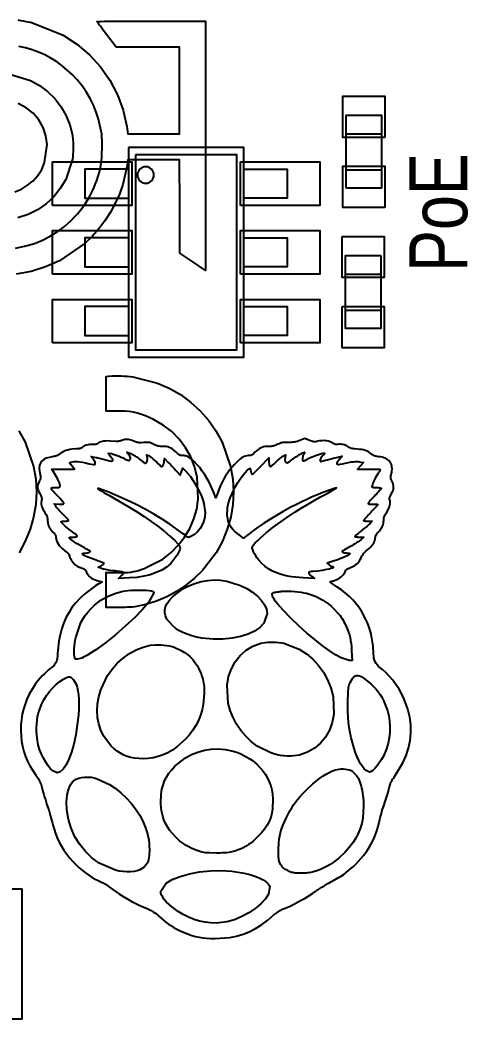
# Model space of a CAD drawing. Extents: x -2.3 to 87, y -2.5 to 75.
# Drawn here: x 52.5 to 58.7, y 35.05 to 48.86 of the extents above; entities that cross this region are included whole.
import ezdxf
from ezdxf.enums import TextEntityAlignment as Align

# ---------------------------------------------------------------- set-up
doc = ezdxf.new("R2010")
doc.units = 0
for name, color, linetype in [('PARTS_TOP', 30, 'CONTINUOUS'), ('PINS_TOP', 1, 'CONTINUOUS'), ('SILK_BOTTOM', 85, 'CONTINUOUS'), ('SILK_TOP', 2, 'CONTINUOUS')]:
    doc.layers.add(name, color=color, linetype=linetype)

msp = doc.modelspace()

# ---------------------------------------------------------------- linework, layer by layer
at = {"layer": 'PARTS_TOP'}
for points in [[(57.01, 46.54), (57.51, 46.54), (57.51, 47.54), (57.01, 47.54), (57.01, 46.54)], [(57.01, 47.29), (57.51, 47.29)], [(54, 47.1), (54, 44.2), (55.6, 44.2), (55.6, 47.1), (54, 47.1)], [(54.1, 47), (54.1, 44.3), (55.5, 44.3), (55.5, 47), (54.1, 47)], [(54, 46.8), (53.4, 46.8), (53.4, 46.4), (54, 46.4)], [(55.6, 46.8), (56.2, 46.8), (56.2, 46.4), (55.6, 46.4)], [(57.01, 46.79), (57.51, 46.79)], [(54, 45.85), (53.4, 45.85), (53.4, 45.45), (54, 45.45)], [(55.6, 45.85), (56.2, 45.85), (56.2, 45.45), (55.6, 45.45)], [(57.5, 45.6), (57, 45.6), (57, 44.6), (57.5, 44.6), (57.5, 45.6)], [(57, 45.35), (57.5, 45.35)], [(54, 44.9), (53.4, 44.9), (53.4, 44.5), (54, 44.5)], [(55.6, 44.9), (56.2, 44.9), (56.2, 44.5), (55.6, 44.5)], [(57, 44.85), (57.5, 44.85)]]:
    msp.add_lwpolyline(points, dxfattribs=at)
msp.add_lwpolyline([(54.354, 46.72, 1), (54.126, 46.72, 1)], format="xyb", close=True, dxfattribs=at)
at = {"layer": 'PINS_TOP'}
for points in [[(57.55, 47.24), (56.97, 47.24), (56.97, 47.81), (57.55, 47.81)], [(52.95, 46.3), (52.95, 46.9), (54.05, 46.9), (54.05, 46.3)], [(55.55, 46.3), (55.55, 46.9), (56.65, 46.9), (56.65, 46.3)], [(57.55, 46.27), (56.97, 46.27), (56.97, 46.84), (57.55, 46.84)], [(52.95, 45.35), (52.95, 45.95), (54.05, 45.95), (54.05, 45.35)], [(55.55, 45.35), (55.55, 45.95), (56.65, 45.95), (56.65, 45.35)], [(56.96, 45.87), (57.54, 45.87), (57.54, 45.3), (56.96, 45.3)], [(52.95, 44.4), (52.95, 45), (54.05, 45), (54.05, 44.4)], [(55.55, 44.4), (55.55, 45), (56.65, 45), (56.65, 44.4)], [(56.96, 44.9), (57.54, 44.9), (57.54, 44.33), (56.96, 44.33)], [(51.375, 35.05), (51.375, 36.85), (52.525, 36.85), (52.525, 35.05)]]:
    msp.add_lwpolyline(points, close=True, dxfattribs=at)
at = {"layer": 'SILK_BOTTOM'}
for points in [[(52.469, 48.8627), (52.5068, 48.8568), (52.5438, 48.8505), (52.5795, 48.8439), (52.6132, 48.8372), (52.6444, 48.8303), (52.6726, 48.8233), (53.0988, 48.6507), (53.2889, 48.5265), (53.4609, 48.3799), (53.6127, 48.2132), (53.7424, 48.0286), (53.848, 47.8284), (53.9273, 47.6147), (53.9784, 47.3897), (53.9937, 47.2899), (54.3519, 47.2899), (54.71, 47.2899), (54.71, 47.8883), (54.71, 48.4868), (54.27, 48.4868), (53.8299, 48.4868), (53.6985, 48.6623), (53.6529, 48.7235), (53.6324, 48.7511), (53.6141, 48.7761), (53.5982, 48.7978), (53.5852, 48.8158), (53.5754, 48.8295), (53.5693, 48.8385), (53.5671, 48.8422), (53.6144, 48.8439), (53.6701, 48.8446), (53.7445, 48.8452), (53.8352, 48.8458), (53.9402, 48.8462), (54.0571, 48.8465), (54.184, 48.8467), (54.3186, 48.8467), (55.07, 48.8467), (55.07, 47.1225), (55.07, 45.3991), (54.8927, 45.5197), (54.7145, 45.6403), (54.7118, 46.2846), (54.71, 46.9299), (54.3519, 46.9299), (53.9937, 46.9299), (53.9829, 46.8489), (53.9236, 46.5864), (53.8768, 46.4562), (53.8195, 46.3285), (53.7525, 46.2048), (53.6765, 46.0863), (53.5923, 45.9746), (53.5007, 45.8711), (53.4024, 45.7771), (53.0482, 45.5349), (52.8546, 45.4485), (52.6533, 45.3857), (52.4467, 45.347)], [(52.4393, 45.7086), (52.5634, 45.7333), (52.6853, 45.7692), (52.8042, 45.8161), (52.9196, 45.8739), (53.0308, 45.9426), (53.1148, 46.0074), (53.1604, 46.0476), (53.2065, 46.0912), (53.2518, 46.1369), (53.295, 46.1833), (53.3348, 46.2291), (53.3698, 46.2729), (53.3988, 46.3134), (53.4631, 46.4198), (53.4918, 46.4744), (53.518, 46.53), (53.5418, 46.5864), (53.5633, 46.6438), (53.5823, 46.702), (53.5989, 46.7611), (53.613, 46.821), (53.6265, 46.9107), (53.6315, 46.9647), (53.6352, 47.0221), (53.6375, 47.0807), (53.6383, 47.1383), (53.6376, 47.1929), (53.6352, 47.2423), (53.631, 47.2845), (53.5881, 47.4901), (53.5558, 47.5892), (53.5166, 47.6854), (53.4706, 47.7783), (53.4179, 47.8676), (53.3587, 47.953), (53.2932, 48.0341), (53.2215, 48.1106), (53.0794, 48.2341), (53.0038, 48.2877), (52.9251, 48.336), (52.8433, 48.3789), (52.7583, 48.4164), (52.67, 48.4487), (52.5785, 48.4758), (52.4836, 48.4976)], [(52.3747, 48.1088), (52.6479, 48.0259), (52.7706, 47.9584), (52.8821, 47.8753), (52.9812, 47.778), (53.0665, 47.6676), (53.1366, 47.5456), (53.1903, 47.4133), (53.226, 47.2719), (53.2334, 47.2079), (53.2354, 47.1694), (53.2364, 47.1284), (53.2363, 47.0866), (53.2352, 47.0453), (53.2331, 47.0061), (53.2301, 46.9704), (53.226, 46.9398), (53.1329, 46.6566), (53.0584, 46.5313), (52.9675, 46.4188), (52.8617, 46.3205), (52.7427, 46.238), (52.6121, 46.1728), (52.4715, 46.1264)], [(52.4295, 46.4871), (52.5202, 46.5254), (52.6044, 46.5766), (52.6804, 46.6398), (52.7465, 46.7138), (52.8009, 46.7977), (52.8418, 46.8903), (52.878, 47.1402), (52.86, 47.2611), (52.8203, 47.3754), (52.7603, 47.4801), (52.6819, 47.5724), (52.5866, 47.6493), (52.4762, 47.7078)], [(52.4848, 43.1821), (52.5717, 43.024), (52.6889, 42.6873), (52.7182, 42.5135), (52.728, 42.3384), (52.7184, 42.1634), (52.6895, 41.9902), (52.6414, 41.8205), (52.5742, 41.6558), (52.488, 41.4977)]]:
    msp.add_lwpolyline(points, dxfattribs=at)
msp.add_lwpolyline([(54.0602, 43.9294), (54.4056, 43.8423), (54.5672, 43.7715), (54.7197, 43.6836), (54.8617, 43.5798), (54.9919, 43.4609), (55.1089, 43.3281), (55.2116, 43.1821), (55.2985, 43.024), (55.4158, 42.6873), (55.445, 42.5135), (55.4548, 42.3384), (55.4452, 42.1634), (55.4163, 41.9902), (55.3682, 41.8205), (55.301, 41.6558), (55.2148, 41.4977), (55.0262, 41.2515), (54.9157, 41.1435), (54.7957, 41.0465), (54.6672, 40.9612), (54.5312, 40.8882), (54.3887, 40.8282), (54.2407, 40.7819), (54.0881, 40.7499), (54.0571, 40.7465), (54.0355, 40.7449), (54.0106, 40.7435), (53.9832, 40.7424), (53.9538, 40.7414), (53.9232, 40.7406), (53.8918, 40.7402), (53.8604, 40.74), (53.6921, 40.74), (53.6921, 40.9812), (53.6921, 41.2215), (53.8523, 41.2215), (53.9526, 41.2232), (53.9945, 41.2258), (54.0328, 41.2297), (54.0688, 41.2353), (54.104, 41.2427), (54.1398, 41.2521), (54.1775, 41.2639), (54.2186, 41.2782), (54.4771, 41.4098), (54.5905, 41.4982), (54.6916, 41.5994), (54.7792, 41.7118), (54.8519, 41.8339), (54.9085, 41.9638), (54.9477, 42.1001), (54.9682, 42.2411), (54.9528, 42.5446), (54.9167, 42.6876), (54.8626, 42.823), (54.7913, 42.9495), (54.7036, 43.0659), (54.6001, 43.1708), (54.4817, 43.2628), (54.3491, 43.3408), (54.2364, 43.3907), (54.1811, 43.4101), (54.1256, 43.4259), (54.0694, 43.4383), (54.0119, 43.4473), (53.9524, 43.4532), (53.8904, 43.4561), (53.8253, 43.456), (53.6921, 43.4533), (53.6921, 43.6927), (53.6921, 43.9321), (53.7254, 43.9384), (53.7791, 43.9424), (53.8154, 43.943), (53.8558, 43.9428), (53.8985, 43.9416), (53.942, 43.9397), (53.9846, 43.937), (54.0245, 43.9335)], close=True, dxfattribs=at)
at = {"layer": 'SILK_TOP'}
for points in [[(53.9196, 43.0514), (53.9008, 43.045), (53.8906, 43.0423), (53.88, 43.04), (53.8695, 43.0382), (53.8592, 43.0369), (53.8495, 43.0361), (53.8405, 43.0359), (53.8325, 43.0363), (53.7471, 43.0414), (53.7126, 43.042), (53.683, 43.0412), (53.6576, 43.0389), (53.6361, 43.0353), (53.6178, 43.0302), (53.6022, 43.0235), (53.5889, 43.0154), (53.5725, 43.0043), (53.5647, 43.0002), (53.5572, 42.997), (53.5498, 42.9946), (53.5426, 42.9932), (53.5356, 42.9925), (53.5286, 42.9926), (53.5216, 42.9934), (53.4855, 42.9952), (53.4649, 42.9932), (53.4437, 42.9895), (53.423, 42.9844), (53.4035, 42.9781), (53.3862, 42.9707), (53.3718, 42.9626), (53.3615, 42.9539), (53.3504, 42.9446), (53.3438, 42.941), (53.3363, 42.938), (53.3275, 42.9357), (53.3172, 42.934), (53.3053, 42.9328), (53.2915, 42.9321), (53.2756, 42.9319), (53.2182, 42.9279), (53.19, 42.9232), (53.1626, 42.9167), (53.1364, 42.9087), (53.1118, 42.8992), (53.0892, 42.8884), (53.0691, 42.8765), (53.0517, 42.8634), (53.0332, 42.8493), (53.0237, 42.8437), (53.0137, 42.8389), (53.003, 42.8348), (52.9915, 42.8314), (52.9789, 42.8285), (52.965, 42.826), (52.9496, 42.824), (52.8623, 42.8041), (52.8292, 42.7868), (52.8032, 42.7646), (52.7841, 42.7374), (52.7721, 42.7053), (52.767, 42.6682), (52.7689, 42.6262), (52.7778, 42.5791), (52.783, 42.5537), (52.7841, 42.5433), (52.7842, 42.5337), (52.7831, 42.5245), (52.7809, 42.5152), (52.7773, 42.5053), (52.7725, 42.4943), (52.7662, 42.4817), (52.7498, 42.4439), (52.7454, 42.427), (52.7437, 42.4107), (52.7445, 42.3942), (52.748, 42.377), (52.7542, 42.3584), (52.7629, 42.3378), (52.7744, 42.3146), (52.7885, 42.286), (52.7935, 42.2742), (52.7972, 42.2636), (52.7996, 42.2539), (52.8008, 42.2448), (52.8009, 42.2361), (52.7998, 42.2273), (52.7976, 42.2183), (52.7941, 42.186), (52.7955, 42.1685), (52.799, 42.15), (52.8045, 42.1309), (52.812, 42.1111), (52.8215, 42.0908), (52.8329, 42.07), (52.8463, 42.0489), (52.8605, 42.0253), (52.8662, 42.0142), (52.8708, 42.0034), (52.8746, 41.9926), (52.8775, 41.9819), (52.8795, 41.9709), (52.8807, 41.9597), (52.8811, 41.948), (52.8847, 41.9072), (52.8893, 41.888), (52.8958, 41.8694), (52.9041, 41.8514), (52.9143, 41.8339), (52.9264, 41.8168), (52.9405, 41.7999), (52.9565, 41.7832), (52.9729, 41.7659), (52.9794, 41.7576), (52.9849, 41.7495), (52.9894, 41.7415), (52.9928, 41.7338), (52.9952, 41.7261), (52.9967, 41.7187), (52.9971, 41.7113), (53.005, 41.666), (53.0147, 41.6428), (53.028, 41.6194), (53.0448, 41.596), (53.065, 41.5728), (53.0885, 41.5499), (53.115, 41.5276), (53.1445, 41.5059), (53.1577, 41.4958), (53.1637, 41.4903), (53.1691, 41.4848), (53.1737, 41.4794), (53.1775, 41.4743), (53.1804, 41.4695), (53.1822, 41.4653), (53.1828, 41.4618), (53.1904, 41.4332), (53.1989, 41.4156), (53.2099, 41.397), (53.2225, 41.3784), (53.2362, 41.3606), (53.2505, 41.3446), (53.2646, 41.3312), (53.2779, 41.3214), (53.2938, 41.3125), (53.3028, 41.3079), (53.3123, 41.3034), (53.3219, 41.2991), (53.3316, 41.295), (53.3409, 41.2913), (53.3498, 41.2881), (53.358, 41.2854), (53.3773, 41.2777), (53.3854, 41.2731), (53.3926, 41.2677), (53.3992, 41.2614), (53.4053, 41.2541), (53.4109, 41.2455), (53.4164, 41.2355), (53.4218, 41.2239), (53.4426, 41.1897), (53.4563, 41.1743), (53.4721, 41.1601), (53.49, 41.1471), (53.5099, 41.1355), (53.5317, 41.1252), (53.5553, 41.1164), (53.5808, 41.1091), (53.6365, 41.0951), (53.5518, 41.0418), (53.3979, 40.9286), (53.3317, 40.868), (53.2725, 40.8046), (53.2201, 40.7381), (53.1743, 40.6682), (53.1349, 40.595), (53.1018, 40.518), (53.0749, 40.4373), (53.0558, 40.3613), (53.0473, 40.3191), (53.0397, 40.2755), (53.0332, 40.2316), (53.0278, 40.1884), (53.0237, 40.147), (53.0212, 40.1085), (53.0203, 40.0741), (53.0153, 40.03), (53.0093, 40.0084), (53.0012, 39.9877), (52.9912, 39.9682), (52.9796, 39.9502), (52.9665, 39.9342), (52.9522, 39.9204), (52.9368, 39.9093), (52.8935, 39.8764), (52.8668, 39.8522), (52.8382, 39.8245), (52.8091, 39.7945), (52.7806, 39.7634), (52.7538, 39.7325), (52.7301, 39.703), (52.7105, 39.6761), (52.6295, 39.5405), (52.5971, 39.4726), (52.57, 39.4041), (52.5481, 39.3346), (52.5312, 39.2639), (52.5192, 39.1915), (52.5122, 39.1171), (52.5098, 39.0403), (52.5203, 38.8924), (52.5333, 38.8207), (52.5516, 38.7505), (52.575, 38.6818), (52.6035, 38.6148), (52.6372, 38.5492), (52.676, 38.4853), (52.7198, 38.423), (52.7458, 38.3861), (52.7564, 38.3692), (52.7657, 38.353), (52.7737, 38.3373), (52.7807, 38.3217), (52.7867, 38.306), (52.7919, 38.29), (52.7964, 38.2733), (52.8056, 38.2371), (52.8127, 38.2121), (52.8211, 38.1835), (52.8306, 38.152), (52.8408, 38.1184), (52.8517, 38.0834), (52.8629, 38.0478), (52.8741, 38.0123), (52.8972, 37.9402), (52.9084, 37.9041), (52.9189, 37.8689), (52.9287, 37.8356), (52.9374, 37.8049), (52.9449, 37.7775), (52.951, 37.7543), (52.9554, 37.7361), (52.9903, 37.6154), (53.014, 37.556), (53.0417, 37.4973), (53.0733, 37.4397), (53.1087, 37.3833), (53.1477, 37.3283), (53.1902, 37.2749), (53.2362, 37.2233), (53.3198, 37.1423), (53.364, 37.1045), (53.409, 37.0693), (53.4539, 37.037), (53.4981, 37.0082), (53.5408, 36.9835), (53.5814, 36.9634), (53.6191, 36.9483), (53.6374, 36.9393), (53.6505, 36.9319), (53.6656, 36.9229), (53.6823, 36.9124), (53.7002, 36.9008), (53.7189, 36.8883), (53.738, 36.875), (53.7571, 36.8613), (53.8793, 36.7777), (53.9374, 36.7408), (53.9941, 36.7068), (54.0496, 36.6756), (54.1044, 36.6468), (54.1587, 36.6204), (54.213, 36.596), (54.2677, 36.5735), (54.2986, 36.5591), (54.315, 36.55), (54.3319, 36.5397), (54.3491, 36.5284), (54.3665, 36.5162), (54.3839, 36.5031), (54.4013, 36.4893), (54.4185, 36.4749), (54.4923, 36.4125), (54.5256, 36.3864), (54.5576, 36.3631), (54.5892, 36.3418), (54.6212, 36.322), (54.6544, 36.3032), (54.6899, 36.2847), (54.7283, 36.266), (54.8311, 36.2221), (54.8804, 36.2052), (54.9294, 36.1915), (54.9791, 36.1806), (55.0302, 36.1725), (55.0838, 36.167), (55.1406, 36.1638), (55.2017, 36.1628), (55.4028, 36.1767), (55.4966, 36.1952), (55.5868, 36.2219), (55.6743, 36.257), (55.76, 36.3009), (55.8446, 36.3539), (55.929, 36.4165), (56.0139, 36.4888), (56.0413, 36.5112), (56.0562, 36.5221), (56.0715, 36.5326), (56.0871, 36.5426), (56.1027, 36.5518), (56.118, 36.5601), (56.133, 36.5674), (56.1473, 36.5735), (56.2387, 36.6126), (56.289, 36.6369), (56.341, 36.6638), (56.3938, 36.6925), (56.4466, 36.7228), (56.4984, 36.754), (56.5482, 36.7856), (56.5952, 36.8172), (56.648, 36.8527), (56.6764, 36.871), (56.7053, 36.8891), (56.7338, 36.9066), (56.7615, 36.9231), (56.7875, 36.9381), (56.8112, 36.9513), (56.8319, 36.9622), (56.9092, 37.0044), (56.9455, 37.0267), (56.9805, 37.0501), (57.0146, 37.0748), (57.0482, 37.1012), (57.0815, 37.1293), (57.1149, 37.1595), (57.1486, 37.1919), (57.2544, 37.309), (57.2995, 37.3696), (57.3396, 37.4323), (57.3751, 37.4973), (57.4062, 37.5654), (57.4332, 37.6368), (57.4563, 37.7121), (57.4758, 37.7918), (57.4864, 37.8358), (57.4935, 37.8624), (57.5015, 37.8912), (57.5103, 37.9213), (57.5197, 37.9521), (57.5294, 37.9828), (57.5392, 38.0128), (57.5489, 38.0413), (57.5682, 38.0984), (57.5774, 38.127), (57.5862, 38.155), (57.5942, 38.1815), (57.6013, 38.2061), (57.6073, 38.2281), (57.6119, 38.2468), (57.6151, 38.2617), (57.6233, 38.2935), (57.6285, 38.3084), (57.6345, 38.323), (57.6414, 38.3373), (57.6492, 38.3515), (57.658, 38.3658), (57.6679, 38.3803), (57.6789, 38.3952), (57.8011, 38.5904), (57.8453, 38.6919), (57.8782, 38.7956), (57.8997, 38.9011), (57.9097, 39.008), (57.9081, 39.1162), (57.8951, 39.2253), (57.8703, 39.335), (57.8193, 39.4729), (57.7853, 39.5424), (57.7466, 39.6103), (57.7043, 39.6755), (57.6592, 39.7364), (57.612, 39.7917), (57.5638, 39.8402), (57.5153, 39.8803), (57.464, 39.9234), (57.4443, 39.9447), (57.4282, 39.9665), (57.4155, 39.989), (57.4061, 40.0128), (57.3996, 40.0381), (57.3958, 40.0653), (57.3946, 40.095), (57.3883, 40.203), (57.3812, 40.2584), (57.3715, 40.3139), (57.3594, 40.369), (57.345, 40.4231), (57.3284, 40.4757), (57.3097, 40.5263), (57.289, 40.5742), (57.2261, 40.691), (57.1899, 40.7448), (57.1501, 40.796), (57.1065, 40.8449), (57.0587, 40.892), (57.0065, 40.9375), (56.9496, 40.9819), (56.8876, 41.0255), (56.8539, 41.0479), (56.8389, 41.0582), (56.8255, 41.0676), (56.8139, 41.0759), (56.8044, 41.0829), (56.7973, 41.0884), (56.7928, 41.0922), (56.7913, 41.094), (56.7944, 41.0962), (56.798, 41.0977), (56.8029, 41.0994), (56.8089, 41.1014), (56.8159, 41.1034), (56.8236, 41.1056), (56.8321, 41.1079), (56.8412, 41.1102), (56.8874, 41.1267), (56.9085, 41.1372), (56.928, 41.1491), (56.9456, 41.1622), (56.9614, 41.1765), (56.9751, 41.1918), (56.9865, 41.2081), (56.9955, 41.2251), (57.0063, 41.247), (57.0121, 41.2556), (57.0184, 41.263), (57.0256, 41.2694), (57.0338, 41.275), (57.0434, 41.2802), (57.0545, 41.2851), (57.0674, 41.2901), (57.1148, 41.3096), (57.1352, 41.3214), (57.1537, 41.3346), (57.1704, 41.3494), (57.1853, 41.3659), (57.1985, 41.384), (57.2102, 41.404), (57.2206, 41.4258), (57.2332, 41.4522), (57.2403, 41.4642), (57.2479, 41.4755), (57.256, 41.4862), (57.2647, 41.4961), (57.2738, 41.5054), (57.2835, 41.5141), (57.2937, 41.5221), (57.3371, 41.5585), (57.3554, 41.5771), (57.3713, 41.596), (57.3848, 41.6151), (57.396, 41.6342), (57.4046, 41.6534), (57.4107, 41.6725), (57.4143, 41.6915), (57.4188, 41.7153), (57.4222, 41.7261), (57.4265, 41.7365), (57.4318, 41.7466), (57.4382, 41.7568), (57.4459, 41.7671), (57.4549, 41.7777), (57.4654, 41.789), (57.4946, 41.8231), (57.5058, 41.8394), (57.515, 41.8558), (57.5221, 41.8723), (57.5275, 41.8894), (57.5311, 41.9073), (57.5332, 41.9263), (57.5339, 41.9468), (57.5355, 41.9686), (57.5376, 41.9792), (57.5408, 41.99), (57.5449, 42.0009), (57.5502, 42.0122), (57.5566, 42.0241), (57.5643, 42.0366), (57.5733, 42.0501), (57.5981, 42.0922), (57.6074, 42.1132), (57.6147, 42.1339), (57.6198, 42.154), (57.6227, 42.1733), (57.6233, 42.1916), (57.6216, 42.2086), (57.6174, 42.2241), (57.6138, 42.2382), (57.6134, 42.2451), (57.6141, 42.2521), (57.6158, 42.2595), (57.6187, 42.2673), (57.6228, 42.2759), (57.6281, 42.2854), (57.6348, 42.296), (57.6572, 42.3377), (57.6642, 42.3584), (57.6686, 42.3792), (57.6702, 42.4), (57.6692, 42.4208), (57.6654, 42.4418), (57.659, 42.4628), (57.6499, 42.484), (57.6386, 42.5101), (57.635, 42.5206), (57.6325, 42.5301), (57.6313, 42.5388), (57.6311, 42.5472), (57.6321, 42.5557), (57.6341, 42.5646), (57.6371, 42.5745), (57.6467, 42.6134), (57.6489, 42.6336), (57.6493, 42.6538), (57.648, 42.6737), (57.6451, 42.6929), (57.6406, 42.7111), (57.6344, 42.7278), (57.6267, 42.7427), (57.6041, 42.7712), (57.5903, 42.7831), (57.5746, 42.7935), (57.557, 42.8024), (57.5374, 42.8099), (57.5156, 42.8159), (57.4917, 42.8206), (57.4654, 42.824), (57.4376, 42.8278), (57.4253, 42.8303), (57.4141, 42.8333), (57.4038, 42.8368), (57.3945, 42.8408), (57.386, 42.8454), (57.3783, 42.8506), (57.3714, 42.8565), (57.336, 42.8841), (57.3173, 42.895), (57.2974, 42.9041), (57.2762, 42.9117), (57.2531, 42.9177), (57.2278, 42.9225), (57.2001, 42.926), (57.1695, 42.9284), (57.1282, 42.9319), (57.1115, 42.9341), (57.0971, 42.9367), (57.0847, 42.9397), (57.074, 42.9432), (57.0649, 42.9473), (57.057, 42.952), (57.05, 42.9574), (57.0244, 42.9743), (57.0083, 42.9812), (56.9907, 42.987), (56.9722, 42.9916), (56.9532, 42.9947), (56.9344, 42.9963), (56.9162, 42.9963), (56.8992, 42.9945), (56.8824, 42.9929), (56.8746, 42.9932), (56.8671, 42.9943), (56.8596, 42.9962), (56.8522, 42.999), (56.8446, 43.0027), (56.8367, 43.0074), (56.8284, 43.0131), (56.793, 43.0314), (56.7715, 43.038), (56.7482, 43.0427), (56.7236, 43.0456), (56.6981, 43.0466), (56.6723, 43.0456), (56.6468, 43.0426), (56.6219, 43.0375), (56.5945, 43.0312), (56.583, 43.0299), (56.5722, 43.0298), (56.5615, 43.031), (56.5501, 43.0334), (56.5375, 43.0372), (56.5229, 43.0424), (56.5058, 43.0491), (56.4443, 43.0746), (56.3712, 43.0479), (56.336, 43.0357), (56.3197, 43.0312), (56.3037, 43.0278), (56.2876, 43.0253), (56.2708, 43.0236), (56.2529, 43.0226), (56.2336, 43.0222), (56.2123, 43.0224), (56.1709, 43.0229), (56.1542, 43.0222), (56.1393, 43.0206), (56.1257, 43.0181), (56.1126, 43.0145), (56.0995, 43.0096), (56.0858, 43.0034), (56.0707, 42.9957), (56.0435, 42.9831), (56.0304, 42.9784), (56.0174, 42.9745), (56.0042, 42.9715), (55.9904, 42.9693), (55.9758, 42.9678), (55.9601, 42.967), (55.9431, 42.9667), (55.8919, 42.9635), (55.8695, 42.9593), (55.8488, 42.9531), (55.8291, 42.9446), (55.8101, 42.9339), (55.7914, 42.9205), (55.7724, 42.9044), (55.7528, 42.8855), (55.7303, 42.8637), (55.7207, 42.8559), (55.7116, 42.8499), (55.7026, 42.8454), (55.6933, 42.8423), (55.6831, 42.8404), (55.6718, 42.8393), (55.6588, 42.8391), (55.6218, 42.8338), (55.6028, 42.8268), (55.5832, 42.8167), (55.5625, 42.8031), (55.5404, 42.7859), (55.5166, 42.7649), (55.4909, 42.7397), (55.4627, 42.7103), (55.4004, 42.6371), (55.3721, 42.5987), (55.3457, 42.5589), (55.3209, 42.5174), (55.2977, 42.4741), (55.276, 42.4287), (55.2556, 42.381), (55.2365, 42.3308), (55.2098, 42.2578), (55.1785, 42.3378), (55.123, 42.4619), (55.0918, 42.5201), (55.0587, 42.5752), (55.0238, 42.6268), (54.9874, 42.6746), (54.9499, 42.718), (54.9114, 42.7567), (54.8722, 42.7903), (54.8416, 42.8128), (54.8288, 42.821), (54.817, 42.8274), (54.8059, 42.8321), (54.7949, 42.8354), (54.7836, 42.8376), (54.7716, 42.8387), (54.7585, 42.8391), (54.7331, 42.8402), (54.7227, 42.8421), (54.7131, 42.845), (54.704, 42.8494), (54.6949, 42.8554), (54.6851, 42.8632), (54.6744, 42.8732), (54.6621, 42.8855), (54.6236, 42.9205), (54.6049, 42.9339), (54.586, 42.9446), (54.5664, 42.9531), (54.5458, 42.9593), (54.5236, 42.9635), (54.4995, 42.9659), (54.473, 42.9667), (54.44, 42.9678), (54.4255, 42.9693), (54.412, 42.9716), (54.399, 42.9747), (54.3863, 42.9787), (54.3735, 42.9837), (54.3604, 42.9897), (54.3466, 42.9969), (54.318, 43.0112), (54.3056, 43.016), (54.2935, 43.0194), (54.2811, 43.0216), (54.2677, 43.0226), (54.2525, 43.0225), (54.2349, 43.0217), (54.2143, 43.0201), (54.1779, 43.0176), (54.1626, 43.0175), (54.1487, 43.0182), (54.1359, 43.0198), (54.1236, 43.0222), (54.1116, 43.0256), (54.0994, 43.0298), (54.0866, 43.0351), (54.0401, 43.0532), (54.0201, 43.0589), (54.0018, 43.0626), (53.9847, 43.0643), (53.9683, 43.0639), (53.9523, 43.0616), (53.9362, 43.0574)], [(54.0762, 42.8472), (54.0936, 42.8363), (54.104, 42.8294), (54.115, 42.8218), (54.1265, 42.8136), (54.1382, 42.805), (54.1497, 42.7962), (54.1609, 42.7874), (54.1713, 42.7787), (54.191, 42.7633), (54.2003, 42.7565), (54.2089, 42.7503), (54.2168, 42.745), (54.2236, 42.7406), (54.2293, 42.7374), (54.2336, 42.7353), (54.2363, 42.7346), (54.2488, 42.7421), (54.2543, 42.7505), (54.2589, 42.761), (54.2625, 42.7729), (54.2648, 42.7857), (54.2656, 42.7985), (54.2647, 42.8107), (54.2618, 42.8216), (54.2585, 42.8319), (54.2573, 42.8364), (54.2564, 42.8404), (54.2558, 42.8439), (54.2556, 42.8467), (54.2557, 42.8489), (54.2563, 42.8502), (54.2572, 42.8507), (54.278, 42.8409), (54.2943, 42.83), (54.3131, 42.8161), (54.3335, 42.8001), (54.3543, 42.7828), (54.3746, 42.7649), (54.3932, 42.7475), (54.4092, 42.7311), (54.4335, 42.7057), (54.4423, 42.6974), (54.4496, 42.6918), (54.4556, 42.6887), (54.4608, 42.6879), (54.4655, 42.6892), (54.4702, 42.6925), (54.4753, 42.6975), (54.4815, 42.7073), (54.4844, 42.7134), (54.4871, 42.7202), (54.4896, 42.7274), (54.4918, 42.735), (54.4937, 42.7427), (54.4952, 42.7503), (54.4962, 42.7578), (54.4997, 42.7984), (54.5519, 42.7462), (54.5738, 42.724), (54.5861, 42.7113), (54.5989, 42.6979), (54.612, 42.684), (54.6249, 42.6702), (54.6374, 42.6566), (54.6491, 42.6435), (54.6598, 42.6314), (54.7155, 42.5687), (54.7341, 42.6174), (54.7527, 42.6662), (54.7921, 42.6279), (54.8593, 42.5491), (54.8933, 42.5006), (54.9263, 42.448), (54.9575, 42.3928), (54.986, 42.3367), (55.0109, 42.2811), (55.0312, 42.2276), (55.0462, 42.1777), (55.0613, 42.0512), (55.0563, 41.9911), (55.0432, 41.934), (55.0223, 41.8806), (54.9939, 41.8318), (54.9583, 41.7881), (54.9157, 41.7504), (54.8664, 41.7194), (54.847, 41.7108), (54.8389, 41.7093), (54.8307, 41.7101), (54.8216, 41.7134), (54.8107, 41.7198), (54.7971, 41.7295), (54.78, 41.7427), (54.7585, 41.76), (54.5743, 41.8941), (54.4671, 41.9627), (54.3522, 42.031), (54.2315, 42.098), (54.1069, 42.1626), (53.9802, 42.2238), (53.8533, 42.2806), (53.7281, 42.332), (53.6216, 42.3726), (53.5912, 42.3829), (53.576, 42.3863), (53.576, 42.3826), (53.5912, 42.3716), (53.6216, 42.3531), (53.6673, 42.3268), (53.7281, 42.2926), (53.996, 42.1377), (54.1126, 42.0658), (54.2192, 41.9967), (54.3169, 41.9295), (54.4068, 41.8633), (54.4901, 41.7975), (54.5679, 41.7312), (54.6413, 41.6637), (54.6899, 41.6144), (54.7046, 41.5955), (54.7132, 41.5782), (54.7159, 41.561), (54.7129, 41.542), (54.7046, 41.5197), (54.6911, 41.4923), (54.6726, 41.4583), (54.5859, 41.3463), (54.5282, 41.2988), (54.4616, 41.2574), (54.3866, 41.2222), (54.3037, 41.1935), (54.2134, 41.1715), (54.1161, 41.1564), (54.0124, 41.1485), (53.8616, 41.1427), (53.9022, 41.1775), (53.9175, 41.1919), (53.9233, 41.1983), (53.9279, 41.2041), (53.9312, 41.2094), (53.9332, 41.214), (53.9339, 41.2179), (53.9332, 41.2213), (53.9312, 41.2239), (53.9196, 41.2284), (53.9086, 41.231), (53.8947, 41.2337), (53.8783, 41.2365), (53.8597, 41.2393), (53.8395, 41.2421), (53.8179, 41.2447), (53.7954, 41.2471), (53.7494, 41.2533), (53.7268, 41.2568), (53.7051, 41.2605), (53.6848, 41.2643), (53.6664, 41.268), (53.6503, 41.2717), (53.6371, 41.2752), (53.6272, 41.2785), (53.5842, 41.297), (53.6237, 41.3168), (53.6371, 41.3241), (53.6432, 41.3279), (53.6487, 41.3317), (53.6536, 41.3354), (53.6576, 41.3388), (53.6606, 41.342), (53.6625, 41.3447), (53.6631, 41.3469), (53.6568, 41.3524), (53.6488, 41.3566), (53.638, 41.3617), (53.6248, 41.3674), (53.6094, 41.3736), (53.5923, 41.3801), (53.5737, 41.3867), (53.5541, 41.3933), (53.4543, 41.4298), (53.4176, 41.4455), (53.3901, 41.4593), (53.372, 41.471), (53.3637, 41.4804), (53.3654, 41.4873), (53.3773, 41.4916), (53.3998, 41.4931), (53.4267, 41.4953), (53.4393, 41.4977), (53.4508, 41.5008), (53.4605, 41.5044), (53.4681, 41.5082), (53.473, 41.5122), (53.4747, 41.5161), (53.4729, 41.5198), (53.4649, 41.5244), (53.4571, 41.5287), (53.4471, 41.5342), (53.4352, 41.5407), (53.4217, 41.548), (53.4069, 41.556), (53.3909, 41.5644), (53.3742, 41.5732), (53.3118, 41.6086), (53.2826, 41.6266), (53.2556, 41.644), (53.2318, 41.6604), (53.2118, 41.6753), (53.1964, 41.6881), (53.1865, 41.6983), (53.1828, 41.7055), (53.186, 41.7084), (53.1898, 41.7096), (53.1949, 41.7108), (53.2011, 41.7117), (53.2082, 41.7125), (53.2162, 41.7131), (53.2248, 41.7135), (53.2338, 41.7136), (53.2525, 41.7142), (53.261, 41.715), (53.2688, 41.716), (53.2758, 41.7173), (53.2817, 41.7187), (53.2865, 41.7204), (53.2899, 41.7221), (53.2919, 41.724), (53.2914, 41.7295), (53.2892, 41.7332), (53.2858, 41.7374), (53.2814, 41.742), (53.2759, 41.747), (53.2696, 41.7521), (53.2625, 41.7572), (53.2547, 41.7623), (53.2067, 41.7977), (53.1792, 41.8196), (53.1515, 41.8426), (53.1253, 41.8651), (53.1021, 41.886), (53.0835, 41.9038), (53.0712, 41.9172), (53.0668, 41.9247), (53.07, 41.9278), (53.0738, 41.9292), (53.0788, 41.9305), (53.0849, 41.9317), (53.0919, 41.9327), (53.0996, 41.9334), (53.1079, 41.9339), (53.1166, 41.934), (53.1347, 41.9345), (53.143, 41.9351), (53.1507, 41.9358), (53.1575, 41.9367), (53.1634, 41.9376), (53.1681, 41.9387), (53.1716, 41.9398), (53.1735, 41.941), (53.1711, 41.9482), (53.1661, 41.955), (53.1589, 41.9637), (53.1497, 41.9741), (53.1388, 41.9858), (53.1264, 41.9986), (53.1127, 42.0124), (53.0981, 42.0269), (53.0675, 42.0562), (53.053, 42.071), (53.0394, 42.0853), (53.0269, 42.099), (53.0159, 42.1115), (53.0067, 42.1227), (52.9996, 42.1321), (52.9948, 42.1394), (52.9751, 42.1742), (53.0366, 42.1684), (53.0608, 42.1671), (53.0712, 42.1672), (53.0804, 42.1677), (53.0884, 42.1687), (53.0952, 42.17), (53.1006, 42.1718), (53.1047, 42.174), (53.1074, 42.1765), (53.1058, 42.1859), (53.1016, 42.1933), (53.0952, 42.2024), (53.0868, 42.2131), (53.0764, 42.2251), (53.0641, 42.2384), (53.0501, 42.2528), (53.0343, 42.2682), (53.0056, 42.2969), (52.9921, 42.311), (52.9796, 42.3244), (52.9683, 42.337), (52.9585, 42.3484), (52.9503, 42.3583), (52.9442, 42.3665), (52.9403, 42.3726), (52.9342, 42.3861), (52.9337, 42.3906), (52.9353, 42.3938), (52.9396, 42.3959), (52.9469, 42.3972), (52.9577, 42.3979), (52.9724, 42.3981), (52.9913, 42.3981), (53.0214, 42.3988), (53.0321, 42.3997), (53.0404, 42.4012), (53.0465, 42.4034), (53.0507, 42.4062), (53.0534, 42.4099), (53.0548, 42.4145), (53.0552, 42.4202), (53.0507, 42.4463), (53.0454, 42.4629), (53.0381, 42.4814), (53.0291, 42.5015), (53.0185, 42.5229), (53.0065, 42.5453), (52.9931, 42.5684), (52.9786, 42.5919), (52.9391, 42.6534), (53.2547, 42.6534), (53.2188, 42.6987), (53.2, 42.7227), (53.1944, 42.7308), (53.1913, 42.7368), (53.1905, 42.7411), (53.192, 42.7443), (53.1957, 42.7467), (53.2016, 42.7487), (53.2095, 42.7509), (53.2491, 42.7575), (53.2719, 42.758), (53.2981, 42.7566), (53.3287, 42.753), (53.3648, 42.7472), (53.4075, 42.739), (53.4579, 42.7282), (53.5169, 42.7149), (53.5354, 42.7159), (53.5405, 42.7208), (53.5429, 42.7282), (53.5425, 42.7378), (53.5394, 42.7492), (53.5335, 42.7622), (53.5249, 42.7764), (53.5135, 42.7915), (53.4833, 42.8263), (53.5274, 42.8193), (53.5488, 42.8154), (53.5628, 42.8124), (53.5784, 42.8087), (53.5953, 42.8046), (53.6131, 42.8), (53.6313, 42.7951), (53.6497, 42.7899), (53.6678, 42.7845), (53.7376, 42.7676), (53.7608, 42.7647), (53.7765, 42.7656), (53.7849, 42.7705), (53.7863, 42.7796), (53.7808, 42.793), (53.7687, 42.8108), (53.7502, 42.8333), (53.7371, 42.8491), (53.7324, 42.8556), (53.7289, 42.8612), (53.7267, 42.8657), (53.7258, 42.8693), (53.726, 42.8718), (53.7276, 42.8733), (53.7304, 42.8739), (53.7646, 42.8675), (53.7892, 42.8604), (53.8169, 42.8514), (53.846, 42.841), (53.8751, 42.8297), (53.9025, 42.8181), (53.9267, 42.8067), (53.9463, 42.7961), (53.9649, 42.7869), (53.974, 42.7829), (53.9827, 42.7796), (53.9908, 42.7769), (53.9982, 42.7749), (54.0045, 42.7737), (54.0097, 42.7734), (54.0135, 42.7741), (54.0251, 42.7839), (54.0279, 42.7913), (54.0288, 42.8), (54.0277, 42.8099), (54.0247, 42.8207), (54.0198, 42.8322), (54.013, 42.8442), (54.0043, 42.8565), (53.9799, 42.8878), (54.0077, 42.8797), (54.0199, 42.8753), (54.0273, 42.8723), (54.0352, 42.8688), (54.0435, 42.8649), (54.052, 42.8608), (54.0604, 42.8564), (54.0685, 42.8518)], [(56.4269, 42.8565), (56.4165, 42.8354), (56.4128, 42.8238), (56.4103, 42.8119), (56.4088, 42.8005), (56.4086, 42.7898), (56.4095, 42.7803), (56.4118, 42.7726), (56.4153, 42.7671), (56.4212, 42.7669), (56.4266, 42.7684), (56.4333, 42.7707), (56.4412, 42.7739), (56.4501, 42.7779), (56.46, 42.7825), (56.4705, 42.7879), (56.4815, 42.7938), (56.5304, 42.8175), (56.5592, 42.8295), (56.5892, 42.841), (56.6189, 42.8516), (56.647, 42.8606), (56.6721, 42.8676), (56.6928, 42.8722), (56.7077, 42.8739), (56.7136, 42.8721), (56.7145, 42.8699), (56.714, 42.8667), (56.7121, 42.8625), (56.7087, 42.8574), (56.7037, 42.8512), (56.6973, 42.8439), (56.6892, 42.8356), (56.6651, 42.8063), (56.6576, 42.7934), (56.6532, 42.7822), (56.6519, 42.7729), (56.6538, 42.766), (56.6589, 42.7617), (56.6672, 42.7604), (56.6787, 42.7625), (56.728, 42.7757), (56.7583, 42.7835), (56.8221, 42.7997), (56.8525, 42.8072), (56.8798, 42.8138), (56.9025, 42.8191), (56.9189, 42.8228), (56.9584, 42.8309), (56.9212, 42.788), (56.8903, 42.7477), (56.8845, 42.7342), (56.8856, 42.7249), (56.8937, 42.7195), (56.9092, 42.718), (56.9323, 42.7202), (56.9633, 42.7258), (57.0024, 42.7346), (57.0635, 42.7478), (57.0899, 42.7522), (57.1142, 42.7552), (57.1369, 42.7569), (57.1583, 42.7572), (57.1789, 42.7563), (57.1991, 42.7542), (57.2194, 42.7509), (57.2565, 42.7427), (57.2136, 42.6987), (57.1695, 42.6534), (57.3285, 42.6534), (57.3836, 42.6531), (57.4084, 42.6527), (57.4306, 42.6522), (57.4498, 42.6517), (57.4656, 42.651), (57.4774, 42.6503), (57.4849, 42.6495), (57.4874, 42.6488), (57.4852, 42.6432), (57.4825, 42.6383), (57.4789, 42.6322), (57.4746, 42.6251), (57.4696, 42.6171), (57.464, 42.6084), (57.4579, 42.5991), (57.4515, 42.5896), (57.4278, 42.5492), (57.4158, 42.5259), (57.4042, 42.502), (57.3937, 42.4784), (57.3847, 42.4564), (57.3776, 42.4369), (57.3731, 42.421), (57.3714, 42.4097), (57.3755, 42.4055), (57.3802, 42.4036), (57.3866, 42.402), (57.3943, 42.4007), (57.4032, 42.3996), (57.4131, 42.3988), (57.4239, 42.3983), (57.4352, 42.3981), (57.4587, 42.3975), (57.4688, 42.3966), (57.4776, 42.3955), (57.485, 42.394), (57.491, 42.3923), (57.4954, 42.3903), (57.4981, 42.388), (57.499, 42.3854), (57.4932, 42.3751), (57.4863, 42.3663), (57.4771, 42.3553), (57.4659, 42.3425), (57.453, 42.3283), (57.4385, 42.3129), (57.4229, 42.2966), (57.4062, 42.2798), (57.3744, 42.2467), (57.3605, 42.2313), (57.3483, 42.2171), (57.3379, 42.2045), (57.3297, 42.1937), (57.3239, 42.185), (57.3207, 42.1788), (57.3204, 42.1754), (57.3271, 42.1714), (57.333, 42.17), (57.3402, 42.1688), (57.3486, 42.1681), (57.358, 42.1676), (57.3682, 42.1675), (57.3789, 42.1678), (57.39, 42.1684), (57.4119, 42.1699), (57.4217, 42.17), (57.4304, 42.1698), (57.438, 42.1692), (57.4441, 42.1683), (57.4487, 42.1671), (57.4516, 42.1656), (57.4526, 42.1638), (57.4465, 42.1538), (57.4392, 42.1446), (57.4295, 42.1332), (57.4176, 42.1196), (57.4038, 42.1044), (57.3885, 42.0877), (57.3718, 42.0699), (57.354, 42.0512), (57.3196, 42.0154), (57.3042, 41.9989), (57.2904, 41.9839), (57.2786, 41.9705), (57.2688, 41.9593), (57.2616, 41.9504), (57.257, 41.9442), (57.2554, 41.941), (57.2591, 41.9387), (57.2636, 41.9376), (57.2695, 41.9367), (57.2767, 41.9358), (57.2851, 41.9351), (57.2945, 41.9345), (57.3048, 41.9342), (57.3157, 41.934), (57.3761, 41.934), (57.3412, 41.8981), (57.3239, 41.8814), (57.3119, 41.8708), (57.2984, 41.8591), (57.2835, 41.8466), (57.2677, 41.8337), (57.2513, 41.8205), (57.2347, 41.8075), (57.2183, 41.7948), (57.1878, 41.7709), (57.1745, 41.7598), (57.1627, 41.7497), (57.1528, 41.7407), (57.1449, 41.7331), (57.1393, 41.727), (57.1362, 41.7228), (57.1359, 41.7205), (57.1424, 41.7183), (57.1479, 41.7172), (57.1547, 41.7162), (57.1626, 41.7153), (57.1715, 41.7146), (57.1811, 41.7141), (57.1913, 41.7137), (57.202, 41.7136), (57.2612, 41.7124), (57.2159, 41.6741), (57.194, 41.6572), (57.1798, 41.6474), (57.1642, 41.637), (57.1474, 41.6262), (57.1298, 41.6154), (57.1119, 41.6047), (57.0941, 41.5945), (57.0767, 41.5848), (57.0125, 41.5506), (56.9909, 41.5385), (56.9755, 41.529), (56.9657, 41.5216), (56.9606, 41.5159), (56.9597, 41.5113), (56.9622, 41.5073), (56.9676, 41.5036), (56.9756, 41.4999), (56.9812, 41.4983), (56.9876, 41.4968), (56.9948, 41.4956), (57.0024, 41.4945), (57.0105, 41.4938), (57.0186, 41.4933), (57.0268, 41.4931), (57.0428, 41.4925), (57.0493, 41.4917), (57.0548, 41.4906), (57.0592, 41.4892), (57.0623, 41.4876), (57.0642, 41.4858), (57.0648, 41.4838), (57.0639, 41.4815), (57.0444, 41.4651), (57.0266, 41.4549), (57.0045, 41.4437), (56.9786, 41.4319), (56.9496, 41.4196), (56.9182, 41.4071), (56.8849, 41.3948), (56.8504, 41.3829), (56.7518, 41.3504), (56.7785, 41.3295), (56.7889, 41.3216), (56.7943, 41.3181), (56.7996, 41.3151), (56.8047, 41.3125), (56.8095, 41.3104), (56.814, 41.3088), (56.818, 41.3078), (56.8214, 41.3075), (56.8272, 41.3068), (56.8298, 41.3061), (56.832, 41.305), (56.834, 41.3038), (56.8355, 41.3023), (56.8367, 41.3007), (56.8374, 41.2989), (56.8377, 41.297), (56.8211, 41.2853), (56.8022, 41.2786), (56.7778, 41.2716), (56.7493, 41.2648), (56.7177, 41.2583), (56.6844, 41.2524), (56.6505, 41.2474), (56.6172, 41.2437), (56.5551, 41.2379), (56.5334, 41.2351), (56.5173, 41.2321), (56.506, 41.2287), (56.4991, 41.2248), (56.496, 41.2201), (56.4961, 41.2144), (56.4989, 41.2077), (56.5046, 41.1998), (56.5088, 41.1954), (56.5135, 41.1907), (56.5189, 41.1858), (56.5246, 41.181), (56.5306, 41.1762), (56.5368, 41.1715), (56.543, 41.1671), (56.5766, 41.1427), (56.42, 41.1485), (56.2582, 41.1636), (56.1847, 41.1773), (56.1161, 41.1952), (56.0524, 41.2172), (55.9935, 41.2435), (55.9394, 41.274), (55.8902, 41.3089), (55.8456, 41.3481), (55.804, 41.3956), (55.7837, 41.4236), (55.7647, 41.4529), (55.7476, 41.4822), (55.7331, 41.5104), (55.722, 41.5364), (55.7148, 41.5589), (55.7122, 41.5767), (55.7329, 41.6073), (55.7566, 41.6327), (55.7874, 41.663), (55.8239, 41.697), (55.8647, 41.7333), (55.9083, 41.7707), (55.9535, 41.8079), (55.9988, 41.8435), (56.1406, 41.947), (56.2201, 42.0011), (56.3038, 42.0559), (56.3909, 42.1108), (56.4803, 42.1651), (56.5709, 42.2182), (56.6617, 42.2694), (56.7518, 42.3181), (56.7978, 42.3432), (56.8182, 42.3547), (56.8364, 42.365), (56.8519, 42.3741), (56.8645, 42.3817), (56.8737, 42.3876), (56.8792, 42.3916), (56.8806, 42.3935), (56.8478, 42.385), (56.8133, 42.373), (56.7703, 42.3573), (56.7216, 42.3389), (56.6699, 42.3188), (56.618, 42.2981), (56.5686, 42.2778), (56.5244, 42.2589), (56.3346, 42.1701), (56.2383, 42.1203), (56.1425, 42.0679), (56.0485, 42.0135), (55.9573, 41.9578), (55.8701, 41.9013), (55.788, 41.8448), (55.7122, 41.789), (55.5939, 41.6997), (55.5324, 41.7426), (55.4721, 41.7905), (55.4477, 41.8161), (55.4267, 41.843), (55.4091, 41.8715), (55.3947, 41.9019), (55.3833, 41.9345), (55.3747, 41.9695), (55.3688, 42.0071), (55.3736, 42.1231), (55.3882, 42.1881), (55.4103, 42.2562), (55.4394, 42.3264), (55.475, 42.3974), (55.5166, 42.4682), (55.5637, 42.5377), (55.6159, 42.6047), (55.6462, 42.6385), (55.6581, 42.6501), (55.6679, 42.6583), (55.6757, 42.663), (55.6817, 42.6644), (55.6858, 42.6625), (55.6882, 42.6572), (55.689, 42.6488), (55.6898, 42.6409), (55.6907, 42.6359), (55.6919, 42.6304), (55.6934, 42.6245), (55.695, 42.6183), (55.6968, 42.6121), (55.6987, 42.606), (55.7006, 42.6), (55.708, 42.5854), (55.7131, 42.5832), (55.7204, 42.5855), (55.7311, 42.593), (55.7462, 42.6064), (55.7667, 42.6264), (55.7937, 42.6538), (55.8282, 42.6894), (55.9431, 42.81), (55.9443, 42.7578), (55.9471, 42.7129), (55.9513, 42.6996), (55.9577, 42.6923), (55.9667, 42.6911), (55.9786, 42.6958), (55.9939, 42.7064), (56.0129, 42.7228), (56.0359, 42.7451), (56.0615, 42.7691), (56.0745, 42.7807), (56.0873, 42.7919), (56.0996, 42.8022), (56.111, 42.8115), (56.1215, 42.8196), (56.1306, 42.8261), (56.138, 42.8309), (56.174, 42.8507), (56.1682, 42.8066), (56.1663, 42.7877), (56.1664, 42.7796), (56.167, 42.7724), (56.1684, 42.7661), (56.1704, 42.7604), (56.1732, 42.7555), (56.1767, 42.7511), (56.181, 42.7474), (56.1912, 42.741), (56.1965, 42.7402), (56.2024, 42.7411), (56.2091, 42.7438), (56.2172, 42.7484), (56.227, 42.7551), (56.2387, 42.764), (56.2529, 42.7752), (56.2948, 42.8063), (56.3193, 42.8226), (56.3443, 42.8385), (56.3688, 42.8532), (56.3915, 42.8659), (56.4112, 42.876), (56.4265, 42.8828), (56.4362, 42.8855), (56.4381, 42.8837), (56.4382, 42.8816), (56.4377, 42.8787), (56.4366, 42.8752), (56.435, 42.8712), (56.4329, 42.8667), (56.4302, 42.8617)], [(55.3653, 41.1056), (55.5538, 41.0439), (55.6398, 41.0003), (55.7178, 40.9503), (55.7859, 40.8955), (55.8422, 40.8373), (55.8847, 40.7772), (55.9117, 40.7169), (55.9211, 40.6577), (55.8744, 40.5233), (55.8196, 40.4651), (55.7465, 40.4142), (55.6569, 40.3715), (55.5529, 40.3379), (55.4365, 40.3144), (55.3094, 40.302), (55.1738, 40.3015), (55.0172, 40.3166), (54.9448, 40.3302), (54.8767, 40.3477), (54.8131, 40.3691), (54.7542, 40.3942), (54.7004, 40.4231), (54.6518, 40.4557), (54.6088, 40.4918), (54.5348, 40.5792), (54.5137, 40.6222), (54.5033, 40.665), (54.5035, 40.7079), (54.5143, 40.7513), (54.5359, 40.7953), (54.5681, 40.8402), (54.6111, 40.8863), (54.7554, 40.9961), (54.836, 41.0388), (54.9207, 41.073), (55.0084, 41.0985), (55.0978, 41.1147), (55.1879, 41.1216), (55.2774, 41.1186)], [(54.3141, 40.9722), (54.328, 40.9682), (54.3338, 40.9656), (54.3388, 40.9625), (54.3431, 40.959), (54.3466, 40.9551), (54.3493, 40.9508), (54.3512, 40.946), (54.3524, 40.9408), (54.2806, 40.8098), (54.1943, 40.7107), (54.084, 40.5984), (53.9569, 40.4796), (53.8204, 40.361), (53.6817, 40.2496), (53.5479, 40.1521), (53.4264, 40.0753), (53.378, 40.0507), (53.3548, 40.041), (53.333, 40.0334), (53.313, 40.0278), (53.2954, 40.0244), (53.2806, 40.0233), (53.2692, 40.0248), (53.2617, 40.0288), (53.2528, 40.0622), (53.2509, 40.0916), (53.2507, 40.1269), (53.2519, 40.1662), (53.2546, 40.2074), (53.2588, 40.2487), (53.2642, 40.2881), (53.271, 40.3236), (53.3441, 40.5319), (53.3973, 40.623), (53.4611, 40.705), (53.535, 40.7775), (53.6188, 40.8402), (53.712, 40.8928), (53.8143, 40.9349), (53.9254, 40.9664), (53.9946, 40.9746), (54.0426, 40.9774), (54.0953, 40.9792), (54.1493, 40.98), (54.2014, 40.9797), (54.2484, 40.9783), (54.2871, 40.9758)], [(56.4641, 40.9362), (56.5615, 40.906), (56.607, 40.8873), (56.6507, 40.8659), (56.6928, 40.8418), (56.7334, 40.8149), (56.7729, 40.785), (56.8115, 40.752), (56.8493, 40.7157), (56.8958, 40.6681), (56.9146, 40.6471), (56.9311, 40.627), (56.9458, 40.6072), (56.9592, 40.5872), (56.9718, 40.5661), (56.9841, 40.5434), (56.9966, 40.5185), (57.0336, 40.4361), (57.0478, 40.3982), (57.0594, 40.3609), (57.0688, 40.3231), (57.0762, 40.2838), (57.082, 40.2417), (57.0863, 40.1958), (57.0895, 40.1449), (57.0964, 40.008), (57.057, 40.008), (56.944, 40.0438), (56.8672, 40.0864), (56.7796, 40.1434), (56.6832, 40.2135), (56.58, 40.295), (56.4719, 40.3866), (56.3611, 40.4867), (56.2494, 40.5939), (56.1419, 40.7037), (56.0998, 40.7493), (56.0651, 40.7894), (56.0375, 40.8242), (56.0165, 40.8542), (56.0019, 40.8799), (55.9934, 40.9017), (55.9907, 40.9199), (55.9922, 40.9324), (55.9943, 40.9371), (55.9977, 40.941), (56.0026, 40.9442), (56.0091, 40.9468), (56.0174, 40.949), (56.0279, 40.9508), (56.0406, 40.9524), (56.0593, 40.955), (56.069, 40.9565), (56.0786, 40.9579), (56.088, 40.9594), (56.0969, 40.9608), (56.105, 40.962), (56.1122, 40.9631), (56.1183, 40.964), (56.1747, 40.9673), (56.2136, 40.9664), (56.2569, 40.964), (56.3023, 40.9603), (56.3479, 40.9555), (56.3914, 40.9498), (56.4309, 40.9433)], [(54.6355, 40.1901), (54.7328, 40.146), (54.7768, 40.1192), (54.8176, 40.0892), (54.8554, 40.0559), (54.8902, 40.0193), (54.922, 39.9795), (54.9508, 39.9362), (54.9766, 39.8896), (55.007, 39.8207), (55.019, 39.7862), (55.029, 39.7512), (55.0371, 39.7153), (55.0432, 39.6782), (55.0475, 39.6394), (55.05, 39.5986), (55.0508, 39.5554), (55.0377, 39.3988), (55.0214, 39.3233), (54.9986, 39.2499), (54.9695, 39.1787), (54.9341, 39.11), (54.8925, 39.0438), (54.8448, 38.9803), (54.7909, 38.9196), (54.6723, 38.8128), (54.6101, 38.7693), (54.5461, 38.7324), (54.4805, 38.7021), (54.4133, 38.6785), (54.3447, 38.6616), (54.2748, 38.6515), (54.2038, 38.6481), (54.0865, 38.6561), (54.0333, 38.6662), (53.983, 38.6808), (53.9353, 38.6998), (53.8898, 38.7236), (53.846, 38.7521), (53.8034, 38.7857), (53.7618, 38.8245), (53.6558, 38.9652), (53.6182, 39.0451), (53.5911, 39.1303), (53.5746, 39.2198), (53.5688, 39.3127), (53.574, 39.4082), (53.5903, 39.5052), (53.6179, 39.603), (53.7121, 39.7996), (53.7753, 39.8882), (53.8475, 39.969), (53.9276, 40.0408), (54.0144, 40.1025), (54.1066, 40.1532), (54.203, 40.1916), (54.3025, 40.2168), (54.3728, 40.2242), (54.4117, 40.2248), (54.4518, 40.2235), (54.4921, 40.2203), (54.5316, 40.2153), (54.5693, 40.2086), (54.6043, 40.2002)], [(56.1508, 40.2458), (56.3664, 40.1624), (56.4638, 40.1), (56.5528, 40.0254), (56.6322, 39.9398), (56.701, 39.8444), (56.7582, 39.7403), (56.8025, 39.6289), (56.833, 39.5114), (56.8435, 39.2647), (56.8216, 39.1505), (56.7828, 39.0446), (56.7281, 38.9488), (56.6585, 38.8647), (56.575, 38.7941), (56.4785, 38.7387), (56.3701, 38.7003), (56.2893, 38.6875), (56.2447, 38.6854), (56.1984, 38.6861), (56.1512, 38.6894), (56.1041, 38.6955), (56.0578, 38.7042), (56.0131, 38.7155), (55.971, 38.7293), (55.7849, 38.8242), (55.7014, 38.8869), (55.6253, 38.9585), (55.5573, 39.0381), (55.4983, 39.1248), (55.449, 39.2178), (55.4102, 39.316), (55.3827, 39.4185), (55.368, 39.6677), (55.3882, 39.7838), (55.4254, 39.8919), (55.4787, 39.9899), (55.5469, 40.0762), (55.6292, 40.1488), (55.7244, 40.206), (55.8317, 40.2458), (55.8938, 40.2566), (55.9299, 40.2597), (55.9679, 40.2613), (56.0068, 40.2613), (56.0456, 40.2597), (56.0833, 40.2566), (56.1187, 40.252)], [(57.2496, 39.7678), (57.3304, 39.7078), (57.3663, 39.6765), (57.3993, 39.6441), (57.4299, 39.6103), (57.4582, 39.5747), (57.4844, 39.5373), (57.5088, 39.4977), (57.5315, 39.4557), (57.5861, 39.3164), (57.6037, 39.2434), (57.6148, 39.1687), (57.6195, 39.0929), (57.6176, 39.0162), (57.6091, 38.9392), (57.5939, 38.8624), (57.5721, 38.7862), (57.5291, 38.6857), (57.5021, 38.6368), (57.4729, 38.591), (57.4428, 38.5499), (57.4129, 38.5151), (57.3844, 38.4882), (57.3586, 38.4709), (57.3366, 38.4648), (57.2899, 38.4848), (57.2648, 38.5085), (57.2393, 38.5403), (57.2139, 38.5792), (57.1891, 38.6245), (57.1656, 38.6752), (57.1438, 38.7305), (57.1243, 38.7897), (57.0849, 38.9363), (57.0697, 39.008), (57.0575, 39.0794), (57.0481, 39.1513), (57.0415, 39.2242), (57.0375, 39.2988), (57.0362, 39.3758), (57.0373, 39.4557), (57.0404, 39.5468), (57.0423, 39.5809), (57.0447, 39.609), (57.0477, 39.6323), (57.0515, 39.6522), (57.0563, 39.67), (57.0624, 39.6868), (57.0697, 39.704), (57.1007, 39.7591), (57.1177, 39.7777), (57.1358, 39.7904), (57.1552, 39.7973), (57.1761, 39.7984), (57.1987, 39.7938), (57.2232, 39.7836)], [(53.2431, 39.7411), (53.2787, 39.6803), (53.2923, 39.6383), (53.303, 39.5891), (53.3107, 39.5333), (53.3154, 39.4715), (53.317, 39.4041), (53.3153, 39.3318), (53.3104, 39.2549), (53.273, 38.9769), (53.2456, 38.8521), (53.2135, 38.7401), (53.1777, 38.6431), (53.139, 38.5636), (53.0983, 38.5038), (53.0565, 38.4662), (53.0145, 38.4532), (52.9545, 38.4799), (52.9216, 38.5108), (52.8883, 38.5514), (52.8557, 38.5998), (52.8248, 38.6546), (52.7967, 38.7141), (52.7726, 38.7767), (52.7535, 38.8407), (52.7372, 38.9309), (52.7326, 38.9801), (52.7303, 39.0307), (52.7303, 39.0817), (52.7326, 39.1322), (52.7372, 39.181), (52.7442, 39.2273), (52.7535, 39.27), (52.7997, 39.3988), (52.8316, 39.4613), (52.8684, 39.5214), (52.9093, 39.578), (52.9538, 39.6302), (53.0011, 39.677), (53.0506, 39.7174), (53.1016, 39.7504), (53.1431, 39.7717), (53.1599, 39.7774), (53.1749, 39.7797), (53.1887, 39.7788), (53.2018, 39.7744), (53.2148, 39.7667), (53.2284, 39.7556)], [(55.4337, 38.7595), (55.5133, 38.7331), (55.5556, 38.7149), (55.5981, 38.6942), (55.6398, 38.6715), (55.6797, 38.6474), (55.7168, 38.6225), (55.75, 38.5974), (55.7783, 38.5727), (55.8641, 38.4782), (55.8984, 38.4296), (55.9274, 38.3796), (55.9512, 38.3278), (55.97, 38.2737), (55.9841, 38.2169), (55.9936, 38.1569), (55.9988, 38.0935), (55.9955, 37.9571), (55.9858, 37.8957), (55.9702, 37.8377), (55.9484, 37.7824), (55.9202, 37.7289), (55.8851, 37.6764), (55.843, 37.6242), (55.7934, 37.5714), (55.7272, 37.5092), (55.6955, 37.4836), (55.6636, 37.4608), (55.6308, 37.4405), (55.5963, 37.4221), (55.5592, 37.405), (55.5188, 37.3888), (55.4743, 37.3729), (55.4308, 37.3596), (55.4102, 37.3549), (55.3887, 37.3513), (55.3649, 37.3487), (55.3373, 37.3469), (55.3048, 37.3458), (55.2658, 37.3453), (55.2191, 37.3451), (55.1291, 37.3462), (55.0962, 37.3475), (55.0688, 37.3495), (55.0452, 37.3526), (55.0233, 37.357), (55.0014, 37.3631), (54.9775, 37.371), (54.9499, 37.3811), (54.8712, 37.4139), (54.8355, 37.4315), (54.8018, 37.4502), (54.7698, 37.4701), (54.7391, 37.4915), (54.7094, 37.5146), (54.6804, 37.5396), (54.6517, 37.5667), (54.5715, 37.6588), (54.5398, 37.7053), (54.5134, 37.7529), (54.4919, 37.8022), (54.4751, 37.8539), (54.4627, 37.9087), (54.4543, 37.967), (54.4498, 38.0297), (54.4546, 38.1642), (54.4648, 38.2262), (54.4804, 38.2851), (54.5016, 38.3413), (54.5285, 38.3951), (54.5612, 38.4469), (54.5999, 38.4971), (54.6447, 38.546), (54.792, 38.6625), (54.8748, 38.7068), (54.9623, 38.7414), (55.0534, 38.7661), (55.1472, 38.7805), (55.2425, 38.7844), (55.3384, 38.7775)], [(57.1022, 38.4741), (57.1595, 38.415), (57.1837, 38.3735), (57.2048, 38.3247), (57.2225, 38.2694), (57.2366, 38.208), (57.2469, 38.1412), (57.2532, 38.0695), (57.2554, 37.9937), (57.2446, 37.8283), (57.2305, 37.7539), (57.2099, 37.6834), (57.1825, 37.6159), (57.1476, 37.5501), (57.1049, 37.485), (57.054, 37.4193), (56.9943, 37.3521), (56.9179, 37.2778), (56.878, 37.2448), (56.8368, 37.2143), (56.7944, 37.1865), (56.7506, 37.1612), (56.7053, 37.1384), (56.6586, 37.1181), (56.6103, 37.1003), (56.5641, 37.0854), (56.5433, 37.08), (56.523, 37.0757), (56.5021, 37.0726), (56.48, 37.0703), (56.4556, 37.0688), (56.4282, 37.068), (56.3968, 37.0678), (56.3347, 37.0678), (56.3116, 37.0688), (56.292, 37.0706), (56.2749, 37.0737), (56.2588, 37.078), (56.2427, 37.084), (56.2253, 37.0917), (56.2053, 37.1014), (56.1736, 37.119), (56.1607, 37.1274), (56.1494, 37.1358), (56.1394, 37.1446), (56.1305, 37.154), (56.1222, 37.1643), (56.1144, 37.1757), (56.1067, 37.1885), (56.0923, 37.2172), (56.0873, 37.2311), (56.0836, 37.2464), (56.081, 37.2642), (56.0793, 37.2858), (56.0783, 37.3125), (56.0778, 37.3454), (56.0777, 37.3857), (56.0821, 37.491), (56.0875, 37.5383), (56.0956, 37.584), (56.1067, 37.6294), (56.1213, 37.676), (56.1396, 37.7252), (56.1621, 37.7784), (56.1891, 37.8371), (56.2363, 37.9293), (56.2604, 37.9706), (56.2856, 38.0097), (56.3126, 38.0477), (56.3421, 38.0853), (56.3746, 38.1234), (56.4108, 38.163), (56.4513, 38.2049), (56.5516, 38.2998), (56.5995, 38.3405), (56.6461, 38.3766), (56.6917, 38.4086), (56.7363, 38.4363), (56.7802, 38.4601), (56.8236, 38.48), (56.8667, 38.4961), (56.9188, 38.5067), (56.9474, 38.5084), (56.9765, 38.5079), (57.0053, 38.5052), (57.0332, 38.5004), (57.0591, 38.4936), (57.0824, 38.4847)], [(53.5703, 38.372), (53.7381, 38.2931), (53.8192, 38.2396), (53.897, 38.1781), (53.9705, 38.1096), (54.0385, 38.0351), (54.1, 37.9557), (54.1539, 37.8723), (54.1992, 37.786), (54.2373, 37.6948), (54.2521, 37.6518), (54.2643, 37.6097), (54.2739, 37.5679), (54.2813, 37.5258), (54.2864, 37.4827), (54.2896, 37.4382), (54.2909, 37.3915), (54.2887, 37.313), (54.2856, 37.2823), (54.2806, 37.2558), (54.2735, 37.2326), (54.264, 37.2115), (54.2518, 37.1914), (54.2365, 37.1713), (54.2178, 37.1502), (54.1606, 37.1131), (54.1221, 37.1001), (54.0785, 37.0909), (54.0309, 37.0857), (53.9804, 37.0846), (53.928, 37.0877), (53.8749, 37.0952), (53.8221, 37.1072), (53.5967, 37.207), (53.4965, 37.2797), (53.4064, 37.3655), (53.3276, 37.4629), (53.2612, 37.5707), (53.2085, 37.6871), (53.1708, 37.8108), (53.1491, 37.9403), (53.1452, 38.0464), (53.1481, 38.0974), (53.1542, 38.146), (53.1633, 38.1916), (53.1753, 38.2335), (53.1899, 38.271), (53.2072, 38.3035), (53.2269, 38.3302), (53.2792, 38.3667), (53.3139, 38.3797), (53.3527, 38.3889), (53.3946, 38.3941), (53.4385, 38.3952), (53.4831, 38.3919), (53.5274, 38.3843)], [(55.4337, 37.0956), (55.6052, 37.0667), (55.6818, 37.0474), (55.7511, 37.0254), (55.8121, 37.0009), (55.8641, 36.9745), (55.906, 36.9464), (55.9369, 36.917), (55.9559, 36.8868), (55.9398, 36.7748), (55.8961, 36.7102), (55.8335, 36.6439), (55.7558, 36.579), (55.6664, 36.5184), (55.5691, 36.4653), (55.4675, 36.4227), (55.3653, 36.3937), (55.2139, 36.3765), (55.1375, 36.3786), (55.0611, 36.3879), (54.9849, 36.4041), (54.9092, 36.4273), (54.8343, 36.4573), (54.7603, 36.4941), (54.6877, 36.5375), (54.5965, 36.6038), (54.5584, 36.6369), (54.5254, 36.6695), (54.498, 36.7015), (54.4762, 36.7326), (54.4604, 36.7624), (54.4508, 36.7907), (54.4475, 36.8172), (54.5224, 36.9284), (54.6075, 36.9781), (54.7171, 37.0217), (54.8453, 37.0578), (54.9867, 37.0848), (55.1357, 37.1011), (55.2865, 37.1053)]]:
    msp.add_lwpolyline(points, close=True, dxfattribs=at)

# ---------------------------------------------------------------- texts
at = {"layer": 'SILK_TOP', "width": 0.8125}
msp.add_text('PoE', height=0.8, rotation=90, dxfattribs=at).set_placement((58.69, 46.2), align=Align.CENTER)

doc.saveas('drawing.dxf')
